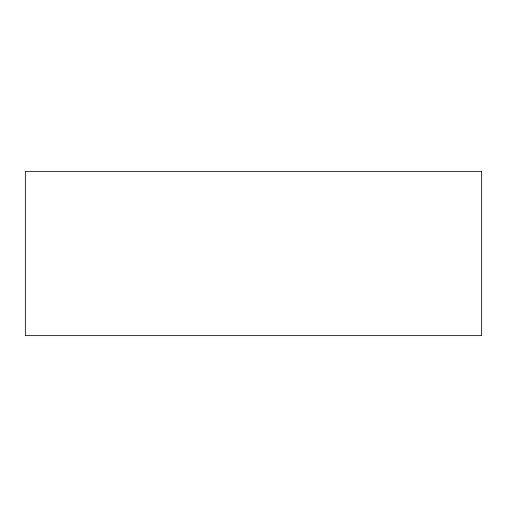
<?xml version="1.0" encoding="UTF-8"?>
<svg xmlns="http://www.w3.org/2000/svg" width="507" height="507" viewBox="0 0 507 507"><rect width="100%" height="100%" fill="white"/><g stroke="black" fill="none" stroke-linecap="round" stroke-linejoin="round"><path stroke-width="0.76" d="M481.65 171.366L25.35 171.366L25.35 335.634L481.65 335.634L481.65 171.366"/></g></svg>
